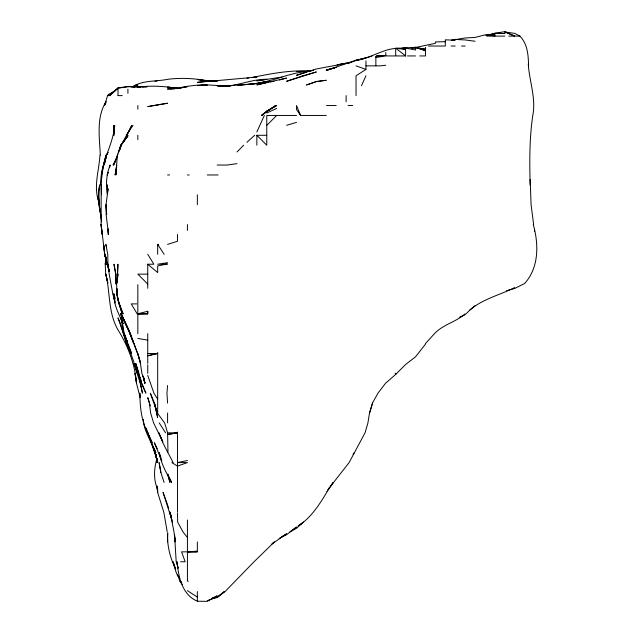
<?xml version="1.0" encoding="UTF-8"?>
<svg xmlns="http://www.w3.org/2000/svg" width="633" height="633" viewBox="0 0 633 633"><rect width="100%" height="100%" fill="white"/><g stroke="black" fill="none" stroke-linecap="round" stroke-linejoin="round"><path stroke-width="0.95" d="M143.335 419.307C143.691 431.413 151.706 441.612 155.829 452.666L151.255 442.752L147.75 432.83L152.197 442.752L147.655 432.83C141.27 420.541 140.028 406.766 139.83 393.156L140.217 395.862M107.444 193.896L107.475 184.883L107.341 193.896C105.616 184.258 106.447 174.138 110.166 165.047L109.541 167.658M108.338 229.059L108.275 234.471L108.14 229.122M530.13 184.883C529.592 161.708 529.354 138.469 532.796 115.451C536.143 98.075 529.346 81.253 528.27 64.06M175.468 568.98C170.269 557.784 166.748 545.345 167.8 532.915M117.596 274.144L117.944 264.222L116.876 283.157L117.999 274.144L116.607 284.059L116.97 293.981L117.999 299.789L117.192 293.981L117.422 290.373M147.655 313.818L147.75 311.254L137.836 313.818L137.836 284.684M105.695 257.014L105.371 264.222L105.996 257.014M116.14 172.255L115.95 174.961L117.334 155.125L120.919 145.21L119.162 150.828M116.322 169.549L116.638 165.047L115.095 174.961L116.781 166.851M157.316 459.811L157.111 462.588L155.853 454.47M167.587 385.521L166.938 393.156L167.587 403.079M105.925 257.014L105.236 264.222L105.703 274.144L107.863 283.157L105.83 274.144C110.284 292.699 108.108 312.757 117.999 329.896C128.143 346.077 134.821 364.165 136.57 383.242L135.003 373.328L136.467 383.242L140.209 397.666M99.967 155.125C99.12 170.768 93.059 187.004 99.033 202.299M107.436 193.935L108.077 188.753L106.051 204.712L106.637 214.634L106.091 204.712L106.154 214.634L108.536 234.471L108.227 229.122M102.783 169.549L100.845 184.883C99.571 163.718 113.125 145.875 114.676 125.374L113.631 135.288L113.869 125.374L113.995 135.288M103.124 167.745L103.464 165.949L101.415 174.961L103.432 165.949M177.509 432.062L177.351 432.83L167.587 434.46L177.509 432.83L177.509 512.176M120.302 147.916L120.895 145.21L127.913 135.288L122.256 143.683M156.818 458.885C153.914 468.95 153.384 479.79 157.672 489.562M106.502 155.125L104.208 165.047L106.471 155.125L108.077 152.45L106.898 154.46M119.605 149.712L120.895 145.21L127.913 135.968L120.729 145.21L118.545 152.703M369.632 412.993L372.576 403.079M107.594 95.615L104.532 105.537L106.107 102.324M119.787 149.712L121.227 145.21L119.613 149.673M103.931 164.145L106.637 156.027M256.848 131.965L264.341 115.451M117.999 154.128L113.639 165.047L117.603 156.027M361.506 85.7L365.953 75.778M127.288 134.623L131.806 125.374L121.647 144.379M117.588 155.955L113.085 165.047L115.538 160.996M425.455 344.194L415.541 356.814L405.626 364.481L395.704 374.404L385.552 383.242L377.988 393.156L372.481 403.079L369.506 412.993L367.923 422.915L365.035 432.83L349.107 462.588L329.033 488.249M106.083 101.517C96.153 117.469 99.508 137.321 100.315 155.125M326.28 493.091C318.842 505.53 310.51 518.095 298.08 526.078M132.985 125.374L126.339 135.288M327.435 490.314L329.176 487.94M330.339 486.366L333.235 482.425L326.731 492.339L326.28 491.888M353.04 454.193L354.298 452.666M425.455 343.569L434.475 333.654C443.06 324.413 455.879 322.118 465.128 313.818L465.128 314.767L459.724 317.093M237.019 151.983L243.634 145.21M266.77 125.374L276.684 115.451M137.836 87.053L127.913 86.626L117.999 88.296L108.077 95.615L109.707 95.615L117.999 87.845L127.913 86.626L146.848 86.776M466.165 313.818C478.872 299.686 498.361 295.872 514.724 287.548M246.933 142.29L254.672 135.288M109.707 95.615L117.999 88.319M212.672 598.003L217.182 597.631L224.406 591.523L217.182 597.243L207.26 600.59M469.71 310.075L475.051 305.707M272.847 543.114L274.374 541.935L254.039 561.764L225.103 591.523L217.182 597.243L214.476 597.576M271.486 544.301L286.607 533.761L281.645 536.744M298.823 525.509L303.413 522.098L296.521 528.326L289.724 532.013L296.521 527.02L286.607 534.687L279.169 538.461M265.227 112.642L261.382 115.451L275.529 105.537L267.569 110.973M365.953 60.871L365.953 69.424L356.031 75.778L356.031 95.615M108.077 95.615L112.215 93.027M131.925 87.148C142.33 79.972 155.734 81.752 167.587 79.331C182.138 77.455 196.61 78.539 210.868 81.356M114.692 91.184L108.077 94.776L108.077 95.488M212.221 598.217L217.182 595.843L207.26 601.35L197.346 601.223C181.948 594.767 178.569 576.639 176.939 561.764L177.509 565.04M266.77 112.998L276.684 108.401M452.508 40.306L455.214 39.286M453.41 40.077L455.214 39.428L465.128 39.942L475.051 41.248M134.228 86.982L137.836 85.7L133.326 87.117M134.853 85.7L137.836 84.64L134.734 85.7M347.019 63.672L355.129 60.926M306.443 72.178L296.521 75.319L316.358 68.973L349.725 62.714M167.587 244.385L177.509 241.236L177.509 234.471M286.607 125.294L296.521 122.367M356.933 60.357L371.927 56.171M487.671 35.234L494.887 33.209L504.802 33.573L504.802 31.65L494.887 33.28L504.802 33.573M154.966 81.412L157.672 80.668M506.606 290.658L514.724 288.482L524.638 283.481C539.071 267.561 538.833 244.093 533.263 224.549M279.39 79.964L286.607 78.073L256.848 84.877L265.868 82.868M335.292 67.715L326.28 70.057L336.194 67.217L326.28 70.516L356.031 60.143L365.953 57.991L356.031 60.364C373.035 58.236 387.926 44.524 405.626 49.382L395.704 48.29L405.626 48.092L415.541 49.983L415.541 47.222L411.031 47.776M415.541 47.222L425.455 50.616L415.541 47.491L435.377 43.329L435.377 41.952L445.292 41.675M351.521 62.2L337.096 64.851L346.116 63.189M488.573 35.203L494.887 33.81L494.887 35.891L484.965 34.878L475.051 37.466L465.128 37.972L456.116 39.491M187.423 460.531L177.509 462.588L187.423 462.588L177.509 466.117L171.891 462.588L173.11 462.588L167.974 452.666L167.587 432.83L164.627 422.915L157.672 413.499L157.672 352.7L157.585 353.491L147.75 355.762L157.672 353.491L147.75 353.491M451.606 40.156L455.214 39.428L455.214 40.211L445.292 39.832M256.848 83.738L269.476 81.198M266.77 82.662L268.574 82.306M270.378 81.942L273.986 81.222M401.116 48.393L405.626 47.554L415.541 47.926L411.933 48.116M225.293 86.436L217.182 85.827C234.218 88.145 249.845 78.951 266.77 79.299L256.848 80.834L282.096 77.068M485.867 35.171L494.887 33.81M246.933 78.231L248.737 77.978M251.443 77.59C271.027 73.689 290.832 69.725 310.953 71.173L296.521 71.497M313.651 70.247L296.521 73.024L286.607 75.556C270.52 80.834 254.11 85.273 237.019 84.695C223.884 87.884 210.552 83.342 197.346 85.629L203.652 85.249M237.019 163.638L227.097 165.047L217.182 165.047M402.92 48.448L405.626 48.092L405.626 55.941L396.313 55.941M252.345 77.59L256.848 77.052L197.346 82.377L207.26 81.285L217.182 81.087L207.26 81.119L197.346 79.497L210.868 81.34M227.097 86.128L224.391 86.452L230.958 85.7M385.79 65.223L380.298 65.864L365.953 65.864M167.587 89.063L187.423 86.642L177.509 88.667L187.423 86.294L197.346 85.115L207.26 85.036L205.456 85.146M230.594 85.7L219.16 85.7M376.801 55.941L385.79 55.419L385.79 52.492M385.79 55.419L376.35 55.941L375.867 57.492L385.79 55.941L395.704 55.941L395.704 48.163L405.626 55.941M140.542 87.125L137.836 87.259C151.034 85.281 164.374 86.325 177.509 88.272M142.346 87.03L146.848 86.8M170.293 88.937L174.803 88.731L167.587 88.944M147.75 311.254L147.75 313.818L137.836 314.213L137.836 333.654M207.26 81.269L217.182 81.087M207.26 174.961L218.14 174.961M486.745 36.105L494.887 36.105M495.322 36.105L504.802 36.105M508.75 36.105L519.899 36.105C527.669 44.017 528.341 55.419 528.563 65.864M428.612 46.027L445.292 46.027L445.292 40.504M451.139 46.027L455.214 46.027M461.52 46.027L465.128 46.027M407.494 55.941L415.541 55.941M419.774 55.941L425.455 55.941L425.455 47.356M134.323 85.7L136.079 85.7M117.999 95.615L122.256 95.615M326.541 105.537L336.194 105.537M348.071 105.537L352.7 105.537M296.521 115.451L266.77 115.451L266.77 145.21L256.848 135.288L266.77 135.288M300.572 115.451L296.521 105.537L296.521 109.541L300.572 115.451L326.28 115.451M167.587 174.961L169.565 174.961M187.423 174.961L189.204 174.961M157.672 254.308L157.672 244.385L158.661 244.385M147.75 288.292L147.75 264.222L153.866 264.222L147.75 254.308M167.587 264.222L157.672 264.222L167.587 262.687L166.17 264.222L157.672 265.931L157.672 272.57L147.75 264.222M147.75 274.144L137.836 274.144L147.75 284.059M136.736 303.895L131.237 303.895L137.155 313.818M137.836 313.818L147.75 313.818M395.087 373.328L395.704 373.328L395.704 374.404M167.587 432.83L177.509 432.83M180.627 561.764L185.16 561.764L181.576 551.849L197.346 551.849L187.423 551.921L197.346 551.09L197.346 541.935M177.509 574.566L180.041 581.6L181.307 581.6M173.901 87.947L177.509 87.963L167.587 87.188L176.607 88.264M505.704 32.093L514.724 33.383L519.899 36.105M415.541 47.625L425.455 49.239L415.541 47.491M137.836 338.394L147.75 340.166M356.031 65.864L365.953 69.424M505.704 32.346L514.724 36.105L504.802 31.65M197.346 597.061L187.423 590.668M178.743 576.885L177.509 575.539L175.911 571.686L173.11 561.764L175.697 568.98M188.183 581.6L187.423 580.714L187.423 520.01M180.041 581.6L182.502 584.615M187.423 537.464L183.04 532.013L177.644 522.098L177.509 513.221M157.672 244.385L164.169 254.308M159.215 422.915L165.609 432.83M157.672 399.194L153.914 393.156L147.75 375.44M127.478 327.047L120.397 313.818L127.913 328.487L121.338 313.818L130.208 333.654L120.848 313.818L127.913 328.788L133.777 343.569L130.01 333.654L137.614 353.491L130.445 333.654M157.253 448.678L154.341 442.752L161.803 460.784M167.99 474.782L171.63 482.425C166.455 472.978 160.901 463.506 159.279 452.666L161.075 458.078M127.913 343.521L131.601 353.491L127.399 343.569L124.29 333.654L127.589 342.667L124.044 333.654L120.776 317.426L122.683 323.732L121.639 319.222M167.587 452.112L162.871 442.752L158.907 432.83L162.847 441.85L153.597 422.915L150.638 412.993L149.42 403.079L147.75 397.674L150.33 405.785M127.913 327.87L130.082 332.823M130.509 353.491L126.347 343.569L120.768 324.634M120.484 323.732L117.999 317.837L126.845 343.569M154.064 402.177L150.322 393.156L157.435 412.993L154.436 403.079L157.672 417.582L154.436 403.079M117.999 300.248L123.126 313.818C119.471 305.913 116.25 297.439 116.852 288.569M141.792 383.242L145.891 393.156L141.396 383.242L135.723 363.405L137.535 368.77M124.044 333.654L127.565 342.627M167.587 504.825L163.029 492.339L172.556 522.098M130.691 353.491L127.913 345.365L134.038 362.503M122.707 324.634L124.1 333.654L127.565 342.667M147.75 432.83L157.672 461.33L151.865 443.654M146.207 428.153L151.255 442.752M120.974 317.426L123.15 323.732C119.02 314.205 113.299 304.789 114.28 293.981L114.921 298.491L113.845 293.981L114.85 299.385M134.987 365.209L137.772 373.328M177.509 565.617L176.188 561.764L174.542 534.719L175.246 541.935L173.996 532.013L170.135 512.176L171.227 516.686M157.672 492.339L156.984 486.033L157.609 492.339L163.797 512.176L167.247 532.013M124.1 333.654L127.344 343.569M134.156 363.405L137.361 373.328L135.581 367.013M160.877 472.503L159.12 462.588L160.869 472.503L164.082 482.425M133.959 363.405L140.289 383.242L142.465 393.156L139.363 378.811M171.139 516.686L169.699 512.176L171.757 519.392L169.81 512.176M137.836 354.377L140.645 363.405L137.836 353.491L140.415 363.405L141.911 373.328L145.012 383.242L143.161 376.026L144.815 383.242L143.889 377.83M119.044 303.895L122.145 313.818L118.403 300.628M137.836 369.664L138.967 373.328M138.413 373.328L141.436 383.242L137.836 371.104M167.864 505.743L168.695 508.497M138.089 374.38L138.856 377.039M139.996 376.928L141.531 382.34M106.581 247.052L105.838 244.385L107.76 254.308L107.974 264.222L109.2 274.144L112.856 293.981L114.802 301.189M108.591 266.026L108.077 264.222L108.583 266.928M167.848 474.877L169.929 482.425L167.824 474.085M154.966 452.666L157.672 462.588L155.259 452.666L157.522 462.588L155.932 454.47M120.856 317.426L122.573 323.732M106.312 259.72L106.732 264.222L104.864 254.308L107.27 264.222L104.659 254.308L103.796 245.287L104.698 254.308L109.161 271.573M107.27 264.222L104.698 254.308L101.122 224.549L101.185 184.883L101.541 194.798M108.077 266.904L109.161 271.43M177.707 566.488L178.102 568.22M114.913 301.189L113.275 293.981L114.929 302.993L113.94 296.687M177.707 565.989L178.102 567.888M117.999 298.99L117.002 293.981L116.883 288.569M108.923 268.732L109.256 270.536M533.627 224.549L531.087 204.712L530.145 179.471M99.009 201.816L98.162 196.024L98.867 204.712L101.533 219.145M101.66 220.047C99.539 208.431 97.545 196.681 99.674 184.883C97.229 197.306 100.188 209.555 101.612 221.851M534.561 229.51L534.561 231.164M375.867 56.519L375.867 65.864M346.116 95.615L346.116 101.81M256.848 135.288L256.848 145.21M197.346 194.798L197.346 204.712M197.346 591.523L197.346 601.223M187.423 224.549L187.423 230.436M167.587 412.993L167.587 422.915M167.587 533.548L167.587 541.935M157.672 488.731L157.672 492.577M147.75 333.654L147.75 363.405M147.75 364.814L147.75 373.328M137.836 105.537L137.836 109.129M137.836 135.288L137.836 139.608M127.913 89.126L127.913 93.36M117.999 87.845L117.999 95.48M98.162 198.184L98.162 199.886M105.94 155.125L103.844 164.145L105.94 155.125M108.077 172.374L107.254 174.961L108.077 172.374M266.77 111.052L261.967 115.451L266.77 111.313L276.684 105.537L266.77 111.052M316.358 81.459L306.443 85.012L316.358 81.649L326.28 80.272L316.358 81.459M302.985 75.778L286.607 81.317L316.358 71.956L302.985 75.778M266.77 81.578L256.848 83.619L237.019 85.289L256.848 83.493L266.77 81.578M157.672 104.864L147.75 106.605L167.587 103.234L157.672 104.864M115.863 274.144L113.964 264.222L115.697 274.144L115.918 284.059L115.863 274.144M102.229 234.471L101.058 224.549L102.229 234.471"/></g></svg>
